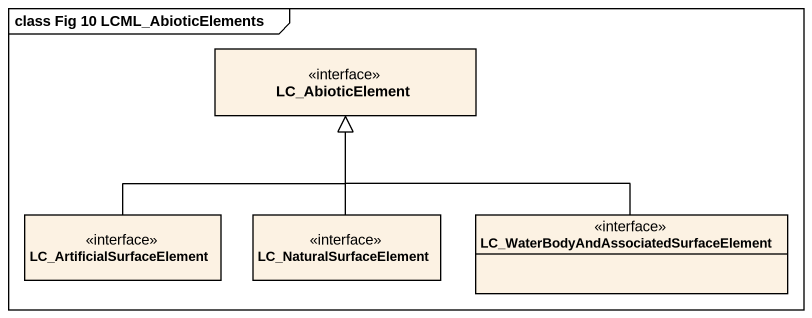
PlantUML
@startuml
mainframe class Fig 10 LCML_AbioticElements
hide circle
hide empty members
class LC_AbioticElement <<interface>> #FCF2E3
class LC_ArtificialSurfaceElement <<interface>> #FCF2E3
class LC_NaturalSurfaceElement <<interface>> #FCF2E3
class "LC_WaterBodyAndAssociatedSurfaceElement" as LC_WaterBodyAndAssociatedSur <<interface>> #FCF2E3
LC_ArtificialSurfaceElement -up-|> LC_AbioticElement
LC_NaturalSurfaceElement -up-|> LC_AbioticElement
LC_WaterBodyAndAssociatedSur -up-|> LC_AbioticElement
@enduml
